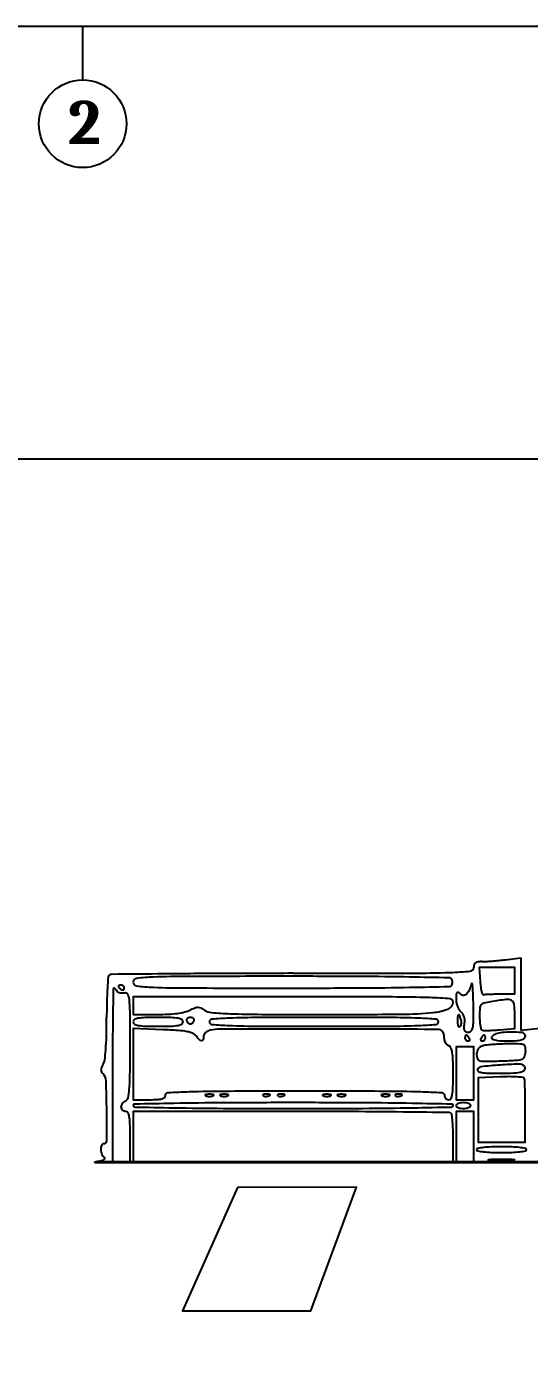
# Model space of a CAD drawing. Extents: x 223136 to 348136, y -32544 to -4064.
# Drawn here: x 236356 to 243340, y -22451 to -4064 of the extents above; entities that cross this region are included whole.
import ezdxf

# ---------------------------------------------------------------- set-up
doc = ezdxf.new("R2010")
doc.units = 0
doc.header["$LTSCALE"] = 20
doc.header["$MEASUREMENT"] = 0

msp = doc.modelspace()

# ---------------------------------------------------------------- linework, layer by layer
at = {"linetype": 'ByBlock'}
for p, q in [((348135.508, -4063.542), (223135.508, -4063.542)), ((237135.508, -4063.542), (237135.508, -4805.587)), ((223135.508, -10063.875), (348135.508, -10063.875))]:
    msp.add_line(p, q, dxfattribs=at)
for p, q in [((243003.365, -17013.885), (243217.418, -16988.174)), ((243217.418, -16988.174), (243217.418, -17489.013)), ((243217.418, -17489.013), (243217.418, -17989.853)), ((243217.418, -17989.853), (243492.629, -17963.861)), ((237333.565, -19812.802), (346860.741, -19812.802))]:
    msp.add_line(p, q)
msp.add_lwpolyline([(223135.508, -25702.311), (348135.508, -25702.311), (348135.508, -4063.542), (223135.508, -4063.542)], close=True, dxfattribs=at)
for points in [[(237835.512, -17325.709, 0.379731), (237881.917, -17378, 0.020525), (238120.616, -17396.682, 0.008769), (238588.401, -17405.816, 0.000497), (240034.795, -17407.253, 0.001281), (240986.767, -17404.815, 0.003301), (241674.253, -17396.754, 0.000688), (242225.301, -17385.895, 0.254315), (242259.276, -17366.481, 0.079461), (242267.04, -17347.857, 0.059169), (242269.67, -17325.709, 0.059169), (242267.04, -17303.561, 0.079461), (242259.276, -17284.937, 0.254315), (242225.301, -17265.522, 0.000688), (241674.253, -17254.663, 0.003301), (240986.767, -17246.603, 0.001281), (240034.795, -17244.165, 0.000497), (238588.401, -17245.602, 0.008769), (238120.616, -17254.736, 0.020525), (237881.917, -17273.417, 0.379731)], [(242654.569, -17315.516, 0.015128), (242661.527, -17389.06, 0.02642), (242672.328, -17449.299, 0.026209), (242684.958, -17492.786, 0.410323), (242697.575, -17498.99, -0.065296), (242718.372, -17494.961, -0.004372), (242779.055, -17491.791, -0.006237), (242851.701, -17489.54, -0.004626), (242932.014, -17488.797), (243135.874, -17488.797), (243135.874, -17305.323), (243135.874, -17121.849), (242889.008, -17121.849), (242642.142, -17121.849)], [(237550.108, -18610.027), (237550.108, -19812.802), (237672.424, -19812.802), (237794.74, -19812.802), (237794.74, -19466.239, 0.00643), (237792.391, -19283.543, 0.037256), (237782.749, -19187.631, 0.088943), (237764.242, -19137.258, 0.266366), (237733.582, -19119.677, -0.101174), (237710.244, -19114.906, -0.098422), (237690.389, -19101.336, -0.097427), (237677.088, -19081.07, -0.096942), (237672.424, -19057.24, -0.088478), (237676.994, -19031.617, -0.06652), (237690.389, -19006.249, -0.065663), (237710.203, -18984.973, -0.081035), (237733.582, -18971.333, 0.25679), (237766.836, -18931.987, 0.029921), (237783.391, -18813.765, 0.017189), (237792.591, -18609.139, 0.002638), (237794.74, -18201.762, 0.001706), (237793.135, -17731.312, 0.024696), (237783.771, -17564.895, 0.104325), (237760.711, -17493.762, 0.338393), (237717.798, -17475.78, -0.058608), (237686.335, -17480.172, -0.06247), (237655.41, -17476.97, -0.070103), (237629.647, -17467.039, -0.128025), (237613.462, -17451.577, 0.027184), (237601.655, -17434.609, 0.033717), (237588.833, -17420.273, 0.035867), (237576.793, -17410.091, 0.15889), (237568.088, -17407.253, 0.409585), (237560.715, -17414.51, 0.00022), (237555.39, -17760.568, 0.002336), (237551.4, -18148.823, 0.001401)], [(237631.652, -17384.46, 0.151918), (237634.324, -17393.052, 0.038439), (237643.629, -17404.561, 0.035638), (237656.818, -17416.671, 0.029505), (237672.424, -17427.639, 0.082592), (237688.003, -17434.02, 0.161196), (237701.22, -17432.752, 0.182303), (237710.004, -17424.131, 0.108972), (237713.196, -17409.659, 0.093332), (237710.093, -17393.177, 0.09642), (237701.22, -17379.164, 0.099167), (237687.981, -17369.786, 0.105053), (237672.424, -17366.481, 0.042167), (237656.815, -17367.799, 0.061769), (237643.629, -17371.762, 0.081139), (237634.688, -17377.585, 0.210953)], [(242473.725, -17479.106, -0.060716), (242450.72, -17501.301, -0.149325), (242428.888, -17509.264, -0.138269), (242405.204, -17503.929, -0.049139), (242376.182, -17484.307, 0.068978), (242347.998, -17466.833, 0.352464), (242331.417, -17471.253, 0.144284), (242322.332, -17496.456, 0.014849), (242320.434, -17560.356, 0.046939), (242325.21, -17611.121, 0.041122), (242339.419, -17662.498, 0.043276), (242360.276, -17706.973, 0.088495), (242385.064, -17736.31, -0.084582), (242410.916, -17766.43, -0.065918), (242428.096, -17806.076, -0.059271), (242435.607, -17852.961, -0.046578), (242432.897, -17904.391, 0.027838), (242427.661, -17962.374, 0.125984), (242434.889, -17995.277, 0.194811), (242454.923, -18012.816, 0.08377), (242490.584, -18018.833, 0.207687), (242529.995, -18001.724, 0.143169), (242552.221, -17957.675, 0.044311), (242561.09, -17863.919, 0.004574), (242560.337, -17641.692, 0.005203), (242557.136, -17502.244, 0.012566), (242551.108, -17399.289, 0.028963), (242543.553, -17346.261, 0.800891), (242535.563, -17346.095, -0.028232), (242524.837, -17381.081, -0.020317), (242509.13, -17418.804, -0.020614), (242491.188, -17453.571, -0.041127)], [(237835.512, -17651.885), (237835.512, -17774.201), (238171.881, -17773.95, 0.012561), (238323.631, -17770.023, 0.020631), (238451.534, -17758.192, 0.024316), (238553.883, -17739.343, 0.062581), (238624.253, -17713.197, -0.022555), (238692.075, -17681.628, -0.098258), (238735.33, -17673.1, -0.115787), (238774.851, -17682.428, -0.037187), (238826.992, -17713.448, 0.133446), (238921.684, -17747.551, 0.010944), (239186.457, -17763.052, 0.007925), (239622.039, -17772.087, 0.001222), (240486.637, -17774.201, 0.002047), (241562.774, -17769.794, 0.022046), (241997.763, -17747.035, 0.06489), (242211.6, -17697.877, 0.312293), (242279.344, -17600.92, 0.393104), (242237.663, -17555.694, 0.011241), (241952.028, -17540.088, 0.007441), (241434.768, -17531.179, 0.000585), (240057.587, -17529.569), (237835.512, -17529.569)], [(242799.505, -17596.51, 0.023107), (242705.146, -17616.624, 0.167617), (242667.137, -17641.983, 0.147081), (242650.265, -17687.052, 0.016539), (242646.61, -17797.515, 0.016245), (242648.834, -17865.96, 0.023416), (242655.593, -17926.159, 0.02063), (242665.209, -17973.628, 0.218996), (242677.189, -17988.678, 0.111297), (242698.561, -17994.035, 0.007547), (242761.664, -17994.593, 0.01052), (242837.601, -17992.521, 0.007683), (242921.821, -17987.149), (243135.874, -17970.191), (243135.874, -17770.266, 0.033845), (243126.554, -17632.731, 0.244361), (243089.483, -17580.212, 0.149958), (243012.376, -17566.252, 0.011306)], [(237835.512, -17876.131, 0.266366), (237853.093, -17906.79, 0.088943), (237903.466, -17925.297, 0.037256), (237999.378, -17934.939, 0.00643), (238182.074, -17937.289, 0.00643), (238364.771, -17934.939, 0.037256), (238460.683, -17925.297, 0.088943), (238511.056, -17906.79, 0.266366), (238528.637, -17876.131, 0.266366), (238511.056, -17845.472, 0.088943), (238460.683, -17826.965, 0.037256), (238364.771, -17817.322, 0.00643), (238182.074, -17814.973, 0.00643), (237999.378, -17817.322, 0.037256), (237903.466, -17826.965, 0.088943), (237853.093, -17845.472, 0.266366)], [(238577.223, -17858.803, 0.073624), (238585.707, -17875.556, 0.066918), (238598.919, -17889.758, 0.070382), (238614.668, -17899.354, 0.102038), (238630.567, -17902.633, 0.102038), (238646.466, -17899.354, 0.070382), (238662.214, -17889.758, 0.066918), (238675.426, -17875.556, 0.073624), (238683.91, -17858.803, 0.159683), (238683.994, -17842.148, 0.143818), (238674.267, -17827.848, 0.107546), (238655.479, -17818.221, 0.064908), (238630.567, -17814.973, 0.064908), (238605.654, -17818.221, 0.107546), (238586.866, -17827.848, 0.143818), (238577.139, -17842.148, 0.159683)], [(238895.585, -17876.131, 0.391316), (238929.219, -17912.525, 0.010091), (239170.796, -17926.704, 0.008581), (239580.585, -17935.425, 0.001029), (240485.693, -17937.289, 0.001029), (241390.801, -17935.425, 0.008581), (241800.591, -17926.704, 0.010091), (242042.168, -17912.525, 0.391316), (242075.802, -17876.131, 0.391316), (242042.168, -17839.736, 0.010091), (241800.591, -17825.558, 0.008581), (241390.801, -17816.836, 0.001029), (240485.693, -17814.973, 0.001029), (239580.585, -17816.836, 0.008581), (239170.796, -17825.558, 0.010091), (238929.219, -17839.736, 0.391316)], [(242340.82, -17874.092, 0.030976), (242343.149, -17911.645, 0.097587), (242351.013, -17935.502, 0.249147), (242362.891, -17943.106, 0.220081), (242376.813, -17937.991, 0.10597), (242388.776, -17919.501, 0.062267), (242395.03, -17893.801, 0.058096), (242394.981, -17865.214, 0.062239), (242388.285, -17838.099, 0.016429), (242364.762, -17782.346, 0.479197), (242351.651, -17779.068, 0.225236), (242342.197, -17797.275, 0.008963)], [(238878.533, -18002.809, 0.070559), (238853.878, -18016.513, 0.063449), (238832.985, -18036.971, 0.066819), (238818.845, -18060.792, 0.100912), (238814.041, -18084.353, -0.090221), (238806.517, -18125.712, -0.346895), (238785.621, -18138.325, -0.172111), (238753.425, -18122.148, -0.033243), (238710.884, -18071.419, 0.137125), (238665.333, -18035.561, 0.052585), (238587.382, -18012.363, 0.029409), (238462.249, -17996.592, 0.006609), (238247.704, -17985.133), (237835.512, -17968.577), (237835.512, -18462.583), (237835.512, -18956.589), (238059.758, -18956.589, 0.01212), (238171.797, -18953.873, 0.054498), (238236.437, -18943.616, 0.118311), (238271.09, -18924.605, 0.211442), (238284.005, -18895.431, -0.396826), (238318.883, -18858.405, -0.00704), (238616.976, -18844.788, -0.007061), (239114.094, -18836.114, -0.000832), (240220.675, -18834.273, -0.000832), (241327.257, -18836.114, -0.007061), (241824.375, -18844.788, -0.00704), (242122.468, -18858.405, -0.396826), (242157.346, -18895.431, 0.099038), (242162.015, -18918.771, 0.097945), (242175.311, -18938.624, 0.097945), (242195.164, -18951.92, 0.099038), (242218.504, -18956.589, 0.272126), (242249.318, -18938.477, 0.085439), (242267.75, -18885.965, 0.035746), (242277.341, -18785.98, 0.006044), (242279.662, -18594.003, 0.007034), (242277.05, -18408.357, 0.032256), (242267.09, -18301.128, 0.060389), (242248.923, -18237.411, 0.204275), (242218.504, -18207.949, -0.096849), (242195.12, -18193.305, -0.066864), (242175.311, -18169.041, -0.064258), (242161.916, -18139.271, -0.073748), (242157.346, -18108.452, 0.032192), (242155.342, -18077.352, 0.032208), (242149.361, -18046.772, 0.033978), (242140.628, -18020.89, 0.098322), (242130.165, -18005.242, 0.198527), (242070.1, -17980.31, 0.000183), (240524.713, -17978.588, 0.000358), (239009.275, -17978.539, 0.091687)], [(242442.75, -18100.377, 0.105053), (242446.055, -18115.934, 0.099167), (242455.434, -18129.172, 0.09642), (242469.446, -18138.045, 0.093332), (242485.928, -18141.149, 0.108972), (242500.4, -18137.957, 0.182303), (242509.021, -18129.172, 0.161196), (242510.289, -18115.956, 0.082592), (242503.908, -18100.377, 0.029505), (242492.941, -18084.77, 0.035638), (242480.83, -18071.582, 0.038439), (242469.322, -18062.277, 0.151918), (242460.73, -18059.605, 0.210953), (242453.854, -18062.641, 0.081139), (242448.032, -18071.582, 0.061769), (242444.069, -18084.767, 0.042167)], [(242697.575, -18207.619, 0.06618), (242656.594, -18224.657, 0.101694), (242628.029, -18250.162, 0.099361), (242611.419, -18285.336, 0.060849), (242605.838, -18331.027, 0.100487), (242617.368, -18387.818, 0.233245), (242649.425, -18415.478, 0.068259), (242721.564, -18423.978, 0.004064), (242941.444, -18418.009, 0.004555), (243162.425, -18408.195, 0.073199), (243235.464, -18393.418, 0.211911), (243269.793, -18360.566, 0.07865), (243285.563, -18294.044, 0.054964), (243283.264, -18226.521, 0.254779), (243260.669, -18196.35, 0.102079), (243207.431, -18184.131, 0.00609), (243041.695, -18182.478, 0.008663), (242938.343, -18184.497, 0.009019), (242836.502, -18190.093, 0.008763), (242748.698, -18198.057, 0.038483)], [(242666.996, -18100.377, 0.082592), (242660.615, -18115.956, 0.161196), (242661.883, -18129.172, 0.182303), (242670.504, -18137.957, 0.108972), (242684.976, -18141.149, 0.093332), (242701.458, -18138.045, 0.09642), (242715.471, -18129.172, 0.099167), (242724.849, -18115.934, 0.105053), (242728.154, -18100.377, 0.042167), (242726.835, -18084.767, 0.061769), (242722.873, -18071.582, 0.081139), (242717.05, -18062.641, 0.210953), (242710.174, -18059.605, 0.151918), (242701.583, -18062.277, 0.038439), (242690.074, -18071.582, 0.035638), (242677.964, -18084.77, 0.029505)], [(242874.191, -18043.581, 0.103844), (242819.036, -18079.195, 0.48498), (242822.683, -18111.44, 0.117313), (242893.672, -18135.083, 0.021988), (243031.538, -18141.149, 0.02093), (243167.327, -18135.462, 0.07487), (243251.628, -18115.442, 0.229498), (243280.541, -18083.585, 0.274391), (243270.673, -18044.906, 0.182174), (243224.644, -18024.074, 0.015317), (243091.98, -18019.565, 0.020484), (242958.063, -18024.606, 0.072081)], [(242615.945, -18538.676, 0.375614), (242626.102, -18562.808, 0.072874), (242675.021, -18578.387, 0.033328), (242767.345, -18587.294, 0.007387), (242926.21, -18589.641, 0.012441), (243124.105, -18584.716, 0.057337), (243237.027, -18565.993, 0.212733), (243275.835, -18533.433, 0.320024), (243268.819, -18491.545, 0.206699), (243194.722, -18462.143, 0.010538), (242930.423, -18475.632, 0.009057), (242664.193, -18499.705, 0.293594)], [(242626.224, -19099.291), (242626.224, -19547.783), (242952.4, -19547.783), (243278.576, -19547.783), (243281.009, -19119.677, 0.003536), (243280.778, -18953.289, 0.00528), (243278.011, -18807.859, 0.002394), (243273.76, -18684.232, 0.106129), (243267.388, -18659.339, 0.257719), (243249.46, -18646.962, 0.009457), (243164.237, -18640.055, 0.015148), (243059.729, -18636.744, 0.009814), (242938.779, -18638.953), (242626.224, -18650.799)], [(238844.62, -18902.048, 0.057986), (238867.86, -18908.422, 0.037979), (238895.585, -18910.531, 0.037979), (238923.309, -18908.422, 0.057986), (238946.55, -18902.048, 0.174857), (238955.087, -18894.412, 0.447206), (238952.602, -18887.524, 0.078554), (238931.931, -18882.755, 0.017491), (238895.585, -18881.483, 0.017491), (238859.239, -18882.755, 0.078554), (238838.568, -18887.524, 0.447206), (238836.083, -18894.412, 0.174857)], [(239048.48, -18902.048, 0.057986), (239071.72, -18908.422, 0.037979), (239099.445, -18910.531, 0.037979), (239127.169, -18908.422, 0.057986), (239150.41, -18902.048, 0.174857), (239158.947, -18894.412, 0.447206), (239156.462, -18887.524, 0.078554), (239135.791, -18882.755, 0.017491), (239099.445, -18881.483, 0.017491), (239063.099, -18882.755, 0.078554), (239042.428, -18887.524, 0.447206), (239039.943, -18894.412, 0.174857)], [(239640.523, -18899.678, 0.126455), (239653.853, -18907.557, 0.060344), (239673.64, -18910.785, 0.05415), (239696.373, -18909.259, 0.051402), (239718.67, -18902.897, 0.054073), (239735.659, -18893.864, 0.470617), (239736.362, -18886.433, 0.168741), (239724.466, -18880.671, 0.018894), (239694.037, -18878.264, 0.028489), (239665.652, -18878.712, 0.077125), (239646.082, -18883.227, 0.208169), (239638.639, -18890.755, 0.296942)], [(239844.384, -18899.678, 0.126455), (239857.713, -18907.557, 0.060344), (239877.5, -18910.785, 0.05415), (239900.233, -18909.259, 0.051402), (239922.53, -18902.897, 0.054073), (239939.519, -18893.864, 0.470617), (239940.222, -18886.433, 0.168741), (239928.326, -18880.671, 0.018894), (239897.897, -18878.264, 0.028489), (239869.512, -18878.712, 0.077125), (239849.942, -18883.227, 0.208169), (239842.499, -18890.755, 0.296942)], [(240475.5, -18902.048, 0.057986), (240498.741, -18908.422, 0.037979), (240526.465, -18910.531, 0.037979), (240554.19, -18908.422, 0.057986), (240577.43, -18902.048, 0.174857), (240585.967, -18894.412, 0.447206), (240583.482, -18887.524, 0.078554), (240562.811, -18882.755, 0.017491), (240526.465, -18881.483, 0.017491), (240490.12, -18882.755, 0.078554), (240469.448, -18887.524, 0.447206), (240466.963, -18894.412, 0.174857)], [(240679.36, -18902.048, 0.057986), (240702.601, -18908.422, 0.037979), (240730.325, -18910.531, 0.037979), (240758.05, -18908.422, 0.057986), (240781.29, -18902.048, 0.174857), (240789.827, -18894.412, 0.447206), (240787.343, -18887.524, 0.078554), (240766.671, -18882.755, 0.017491), (240730.325, -18881.483, 0.017491), (240693.98, -18882.755, 0.078554), (240673.308, -18887.524, 0.447206), (240670.823, -18894.412, 0.174857)], [(241290.941, -18902.048, 0.057986), (241314.181, -18908.422, 0.037979), (241341.906, -18910.531, 0.037979), (241369.63, -18908.422, 0.057986), (241392.871, -18902.048, 0.174857), (241401.408, -18894.412, 0.447206), (241398.923, -18887.524, 0.078554), (241378.251, -18882.755, 0.017491), (241341.906, -18881.483, 0.017491), (241305.56, -18882.755, 0.078554), (241284.889, -18887.524, 0.447206), (241282.404, -18894.412, 0.174857)], [(241475.264, -18899.678, 0.126455), (241488.594, -18907.557, 0.060344), (241508.381, -18910.785, 0.05415), (241531.114, -18909.259, 0.051402), (241553.41, -18902.897, 0.054073), (241570.399, -18893.864, 0.470617), (241571.102, -18886.433, 0.168741), (241559.206, -18880.671, 0.018894), (241528.777, -18878.264, 0.028489), (241500.393, -18878.712, 0.077125), (241480.822, -18883.227, 0.208169), (241473.38, -18890.755, 0.296942)], [(237835.512, -19038.133, 0.408122), (237854.79, -19057.817, 0.000624), (238401.224, -19068.525, 0.003355), (239087.791, -19076.516, 0.001232), (240057.587, -19078.905, 0.001232), (241027.383, -19076.516, 0.003355), (241713.95, -19068.525, 0.000624), (242260.384, -19057.817, 0.408122), (242279.662, -19038.133, 0.408122), (242260.384, -19018.45, 0.000624), (241713.95, -19007.741, 0.003355), (241027.383, -18999.751, 0.001232), (240057.587, -18997.361, 0.001232), (239087.791, -18999.751, 0.003355), (238401.224, -19007.741, 0.000624), (237854.79, -19018.45, 0.408122)], [(237835.512, -19466.239), (237835.512, -19812.802), (240057.587, -19812.802), (242279.662, -19812.802), (242279.662, -19493.421, 0.007932), (242277.689, -19369.074, 0.011637), (242271.678, -19259.874, 0.007128), (242263.287, -19169.455, 0.1713), (242252.481, -19146.859, 0.195522), (242226.085, -19135.723, 0.000206), (241588.534, -19127.662, 0.001898), (240873.896, -19121.634, 0.00116), (240030.406, -19119.677), (237835.512, -19119.677)], [(242320.434, -19038.133, 0.226478), (242327.888, -19053.746, 0.074992), (242350.376, -19066.929, 0.057076), (242383.331, -19075.924, 0.038131), (242422.364, -19078.905, 0.038131), (242461.397, -19075.924, 0.057076), (242494.352, -19066.929, 0.074992), (242516.84, -19053.746, 0.226478), (242524.294, -19038.133, 0.226478), (242516.84, -19022.52, 0.074992), (242494.352, -19009.338, 0.057076), (242461.397, -19000.342, 0.038131), (242422.364, -18997.361, 0.038131), (242383.331, -19000.342, 0.057076), (242350.376, -19009.338, 0.074992), (242327.888, -19022.52, 0.226478)], [(242605.838, -19649.714, 0.362465), (242620.043, -19666.734, 0.015687), (242702.672, -19679.093, 0.019442), (242813.004, -19687.742, 0.009838), (242952.4, -19690.486, 0.009838), (243091.796, -19687.742, 0.019442), (243202.129, -19679.093, 0.015687), (243284.758, -19666.734, 0.362465), (243298.962, -19649.714, 0.362465), (243284.758, -19632.693, 0.015687), (243202.129, -19620.334, 0.019442), (243091.796, -19611.685, 0.009838), (242952.4, -19608.942, 0.009838), (242813.004, -19611.685, 0.019442), (242702.672, -19620.334, 0.015687), (242620.043, -19632.693, 0.362465)], [(242778.041, -19801.666, 0.016947), (242848.697, -19806.667, 0.008983), (242936.48, -19808.316, 0.00893), (243026.408, -19806.784, 0.013671), (243104.218, -19801.936, 0.057523), (243132.121, -19796.149, 0.807686), (243131.544, -19790.797, 0.022011), (243069.201, -19787.019, 0.003921), (242952.4, -19786.007, 0.004138), (242835.255, -19786.879, 0.018464), (242766.635, -19790.496, 0.661512), (242764.873, -19795.952, 0.153636)]]:
    msp.add_lwpolyline(points, format="xyb", close=True)
for points in [[(242320.434, -18589.641), (242320.434, -18956.589), (242442.75, -18956.589), (242565.066, -18956.589), (242565.066, -18589.641), (242565.066, -18222.693), (242442.75, -18222.693), (242320.434, -18222.693)], [(242320.434, -19466.239), (242320.434, -19812.802), (242442.75, -19812.802), (242565.066, -19812.802), (242565.066, -19466.239), (242565.066, -19119.677), (242442.75, -19119.677), (242320.434, -19119.677)]]:
    msp.add_lwpolyline(points, close=True)
msp.add_lwpolyline([(239285.842, -20174.291), (238522.514, -21887.089), (240301.93, -21887.089), (240937.437, -20172.469), (239285.842, -20174.291)], dxfattribs=at)
msp.add_circle((237135.508, -5413.612), 608.025, dxfattribs=at)
for centre, radius, start, end in [((242685.087, -17120.673), 120.021, 161.4274076, 179.9999802), ((242618.779, -17098.393), 50.07, 125.7519744, 161.4273966), ((242634.445, -17120.152), 76.882, 98.653805, 125.7519366), ((242678.354, -17408.66), 368.712, 90.1810742, 98.653779), ((242674.044, -16044.946), 995.009, 270.1810887, 273.4904921), ((242460.224, -12539.331), 4507.139, 273.4903855, 274.5689133), ((242418.358, -12015.422), 5032.718, 274.5689054, 275.6426204), ((242489.669, -12737.158), 4307.467, 275.6426013, 276.8492393), ((247522.478, -18020.761), 10061.925, 175.6095594, 176.5175782), ((237520.671, -17252.842), 30.682, 121.7174313, 175.609558), ((237536.667, -17278.724), 61.108, 90.5710229, 121.7174891), ((250560.904, -1324127.871), 1306975.154, 90.538913, 90.570998635), ((239693.436, -168774.819), 151570.993, 90.22924135, 90.53886755), ((240253.787, -308807.61), 291604.905, 90.03949235, 90.22925593), ((239406.445, 919523.08), 936726.077, 270.039534419, 270.1401458), ((241654.109, 615.371), 17815.62, 270.1401265, 271.8718012), ((242084.653, -12558.765), 4634.45, 271.8717587, 275.3585108), ((242512.548, -17120.673), 52.518, 275.35848, 359.9999766), ((242556.267, -17718.547), 5086.527, 176.5175445, 178.6447611), ((246756.316, -17817.926), 9287.752, 178.6446686, 180.0000418), ((226449.12, -17817.935), 11019.444, 358.6732877, 0.0000139), ((233897.708, -17990.442), 3568.859, 355.5989796, 358.6732867), ((235013.087, -18076.283), 2450.181, 352.3087807, 355.5989366), ((237464.848, -18540.705), 75.786, 155.6317055, 179.9999431), ((237443.23, -18540.705), 54.168, 180.0000333, 210.2314766), ((237727.008, -18659.452), 363.585, 148.0148402, 155.6316857), ((237518.634, -18496.764), 141.441, 210.2313066, 225.0000164), ((237284.366, -18383.018), 158.284, 328.0148355, 352.3087451), ((237317.561, -18697.837), 142.919, 2.0604224, 45.0000442), ((221886.318, -19253.013), 15584.146, 0.5410019, 2.0604637), ((216112.029, -19307.539), 21358.693, 359.4118308, 0.5410069), ((237539.665, -19641.025), 151.647, 160.3132855, 183.0505921), ((237602.713, -19637.665), 214.784, 183.0505737, 201.6343026), ((237427.792, -19600.998), 32.829, 89.9999653, 160.3131887), ((237427.792, -19526.363), 41.806, 270.0000234, 359.4118431), ((237306.144, -19821.885), 5.058, 97.5921527, 269.9727909), ((237140.485, -18579.036), 1248.782, 277.5922175, 281.0748453), ((1129967.165, 1882767705.733), 1882787744.289, 269.972835116038, 269.973293482473), ((237337.029, -19583.161), 225.603, 281.0748305, 293.4359683), ((237487.121, -19683.512), 90.432, 201.6342972, 237.0884719), ((237414.523, -19761.933), 30.757, 293.4359792, 335.2015017), ((237431.337, -19769.702), 12.235, 335.2015445, 57.088584)]:
    msp.add_arc(centre, radius, start, end)

# ---------------------------------------------------------------- texts
at = {"linetype": 'ByBlock', "insert": (236754.851, -5096.016), "char_height": 600, "attachment_point": 1}
msp.add_mtext_dynamic_manual_height_columns('\\pi175.33639;{\\fCambria|b1|i0|c0|p18;2}', width=761.31417, gutter_width=0.4, heights=[0], dxfattribs=at)

doc.saveas('drawing.dxf')
